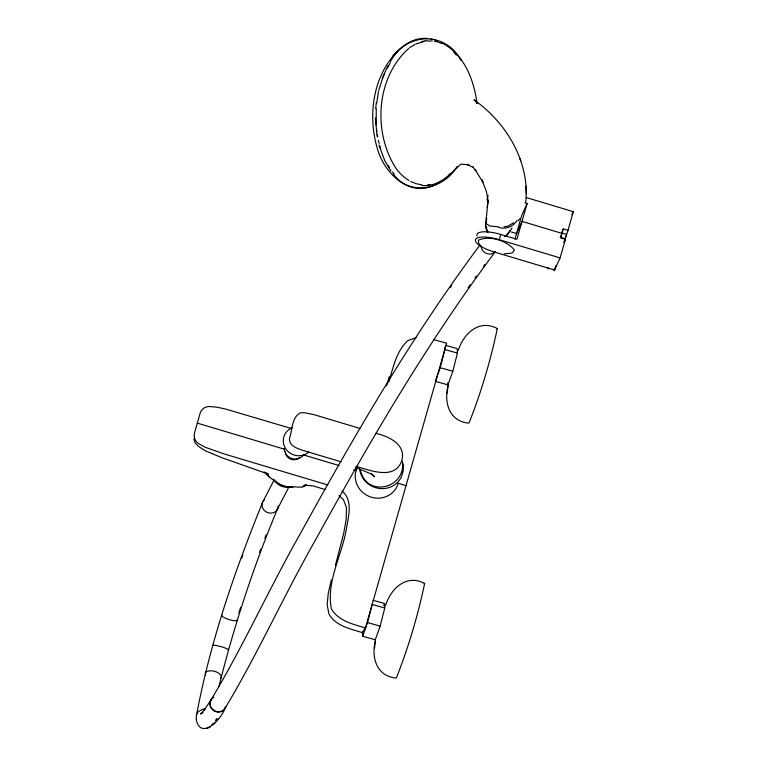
<?xml version="1.0" encoding="UTF-8"?>
<svg xmlns="http://www.w3.org/2000/svg" width="767" height="767" viewBox="0 0 767 767"><rect width="100%" height="100%" fill="white"/><g stroke="black" fill="none" stroke-linecap="round" stroke-linejoin="round"><path stroke-width="1.15" d="M477.026 103.344L476.403 101.599L476.93 103.027L473.948 99.748C506.431 122.662 529.997 161.808 525.74 202.421M376.252 108.674L376.185 124.781M486.173 219.17L487.937 202.057M375.734 108.569L376.213 103.056M374.536 648.038L375.389 640.55C371.142 657.146 376.367 676.111 395.906 678.028L396.453 677.664C408.514 647.243 417.91 615.412 424.65 583.447C406.309 573.726 390.873 588.529 385.533 605.479M447.209 393.135L448.053 385.648C443.815 402.244 449.04 421.208 468.579 423.125L469.116 422.761C481.187 392.349 490.573 360.519 497.323 328.544C478.972 318.823 463.546 333.626 458.206 350.577M548.022 267.894L547.964 268.853L548.395 268.191M376.731 102.903L378.476 91.541M487.15 207.397L488.167 200.686M196.601 714.7C210.254 642.056 234.453 571.664 262.237 503.315M554.483 268.699L554.225 270.732L560.111 257.913L565.423 239.285L560.735 237.875L563.294 228.882L567.992 230.292L573.304 211.663L526.239 197.57M486.326 218.231L485.549 226.054L487.946 232.257M331.286 580.053L328.228 593.428L327.183 604.712L328.861 613.792C335.294 625.843 349.848 628.7 361.765 632.43L362.427 632.612L365.447 627.981L446.624 343.242L433.547 339.532M218.988 686.36C234.05 625.498 253.81 565.758 277.903 507.879M378.687 90.42L383.117 76.805M362.657 636.236L367.537 622.593L372.148 604.454L384.775 607.991L380.154 626.131L375.274 639.774L362.657 636.236L362.398 631.74M445.713 345.39L457.18 348.602L457.439 353.098L452.827 371.238L447.947 384.871L435.33 381.333L440.2 367.7L444.822 349.56L444.687 347.307M335.438 565.164L343.616 533.727L346.176 519.403L346.473 507.629L343.463 499.691L339.033 495.655M388.783 381.995C393.26 367.527 396.213 351.2 407.91 340.558L416.05 337.653M488.148 195.345L487.256 198.49A21.927 6.606 15.9 0 0 488.071 201.654M555.902 265.67L554.646 270.07L493.823 251.854A21.927 6.606 15.9 0 1 475.569 239.486A21.927 6.606 15.9 0 1 499.288 239.697L500.784 234.443L516.929 239.285L527.121 203.533L524.973 202.891M514.973 239.151L521.656 215.69L527.121 203.533M563.966 242.113L567.992 230.292M386.597 385.839L389.262 376.683M357.048 467.803L355.466 473.066A22.08 21.035 24.2 0 0 371.103 497.131A22.08 21.035 24.2 0 0 397.229 486.115L398.092 483.239L406.031 485.616M486.786 218.643L485.406 226.016L487.16 232.171M238.805 613.025L240.637 607.33M241.691 558.347L242.851 555.02M383.759 605.594L384.516 603.504L373.04 600.283M259.438 552.508L260.684 549.191M264.836 538.137L266.082 534.82M382.273 78.244L387.949 65.741M561.962 231.845L563.294 228.882M571.933 214.702L573.304 211.663M566.708 234.788L564.934 238.738L560.236 237.329L562.01 233.379L522.03 221.404L516.565 233.571L511.244 231.97M564.09 242.247L565.423 239.285M383.567 75.856L384.459 73.939M511.992 227.952L507.773 234.472L504.696 236.667M262.985 501.522L274.298 479.663M277.155 509.672L288.938 486.872M387.402 68.081L390.25 62.999M510.218 230.455L505.702 236.246M211.021 699.868C243.685 645.565 269.639 587.551 300.971 532.48C355.476 433.537 412.464 335.515 480.075 244.836M224.98 708.392C257.693 654.021 283.675 595.94 315.036 540.802C369.867 441.246 427.267 342.648 495.415 251.499M210.935 700.012L203.859 710.568M224.884 708.555C221.366 719.11 200.618 741.047 196.131 719.197M390.269 61.859C405.542 32.358 445.474 30.527 461.063 60.583M456.998 166.516C444.275 189.142 409.242 197.129 393.107 173.668M450.21 287.721L451.581 285.765M468.11 287.74L470.152 284.816M474.926 277.98L476.336 276.053M483.402 266.446L484.821 264.519M205.172 708.957L200.609 714.058L203.063 712.505M215.728 720.405L217.051 718.756L215.872 720.203M213.772 724.106L215.105 722.476M216.428 720.798L217.751 719.187M516.968 220.666C513.2 226.533 505.587 229.822 498.876 227.339M397.316 51.475C372.752 76.432 367.681 115.673 377.278 148.299C383.49 171.597 408.034 197.579 433.873 185.355M398.226 50.488L392.368 56.902C400.805 46.193 413.538 36.96 427.852 38.475M518.013 220.656L519.7 218.825M449.059 174.579L449.74 173.86M211.884 724.777L213.207 723.511M408.83 48.379C375.916 77.457 372.724 132.509 396.031 168.395A61.6 41.773 89 0 0 408.907 180.456M513.631 222.756L507.754 226.246L503.986 226.783M496.786 328.909L497.323 328.544M424.113 583.812L424.65 583.447M409.693 47.65L415.168 44.333M434.86 184.962L439.635 182.115M512.72 252.276L514.465 250.061C506.939 240.531 489.586 235.153 478.426 240.186L478.589 242.056M306.886 485.099L303.166 486.614L305.87 484.888L302.438 487.093L296.819 487.141M416.107 43.959L424.285 41.428M208.729 727.691L210.043 727.241M206.735 728.449L208.058 727.988M512.298 253.043L504.312 253.781M421.668 41.619L426.155 40.555M296.014 486.671C287.884 488.684 278.306 485.54 272.889 479.145M427.65 184.885L429.961 184.435M422.051 185.489C438.513 187.148 450.066 174.33 460.785 164.128L468.877 164.838L466.882 164.397L473.392 167.465L472.664 166.909L475.876 170.753L475.041 169.641L483.152 182.46L481.686 179.622L486.326 191.204L488.167 200.609M426.586 40.977L432.358 40.996M498.55 226.85L489.73 225.968L487.103 224.232M304.259 485.223L312.811 485.837L325.208 489.547M430.833 39.04L432.818 39.424M421.888 184.866L416.203 183.716L410.69 181.453M444.822 349.56L457.439 353.098M440.2 367.7L452.827 371.238M356.147 466.269C370.164 470.468 395.187 480.535 401.841 460.478C406.366 444.534 388.418 436.02 375.744 433.384M367.537 622.593L380.154 626.131M561.521 232.832L566.209 234.242M499.288 239.697L560.111 257.913M291.124 428.427L225.556 409.041L216.735 407.162L209.487 406.52A9.913 9.444 24.2 0 0 200.149 413.183L194.492 433.048A9.913 9.444 24.2 0 0 198.854 443.815L205.297 447.276L223.513 453.748L327.816 484.974M341.114 461.82L304.039 450.718C298.19 448.666 288.948 446.452 289.447 438.561C292.38 430.182 291.47 417.737 300.194 412.914L304.096 412.646L314.297 414.746L359.838 428.408M197.32 423.116L284.509 449.222M303.579 454.936L338.87 465.502M353.664 469.931L355.946 470.612M365.447 627.981C353.06 624.165 338.372 621.04 331.402 608.893C325.965 581.453 342.015 555.442 346.396 528.818C348.391 516.565 353.347 500.122 341.938 490.957M355.658 467.4L372.168 474.37L374.651 476.806L371.257 473.901L372.168 474.37M434.755 40.018L437.612 41.226M441.428 42.779C464.083 53.594 474.15 80.228 477.007 103.67L476.806 102.605M266.322 472.913L268.345 474.092L221.931 457.736L204.875 450.593L198.279 446.241L195.01 442.645L193.869 439.06M273.34 480.037L268.977 476.777L267.865 474.773M264.155 471.926L268.977 476.777M453.719 52.127L456.346 55.157M478.55 242.928L479.289 244.002M391.045 171.156L384.842 160.849L378.975 145.04M388.131 165.471L389.3 167.283M519.604 158.031L520.793 160.897M360.356 469.96C366.837 498.627 406.462 488.167 402.426 461.235M378.323 140.371L379.157 143.506M379.713 145.596L380.547 148.731M486.383 226.39L486.7 228.221M377.364 134.877L377.748 137.072M377.067 136.334L375.427 117.955M376.587 129.316L376.789 131.579M447.823 382.628L447.947 384.871M384.516 603.504L384.775 607.991M526.277 193.696L526.028 186.247M288.708 486.863A12.147 11.572 24.2 0 1 275.18 480.89M434.64 41.313A61.6 41.763 89 0 1 436.912 41.821M438.043 42.147A61.6 41.763 89 0 1 441.37 43.374M394.046 173.725A62.827 42.597 89 0 1 392.512 171.913M292.793 486.796A21.102 20.105 24.2 0 1 289.514 486.911M286.235 486.527A21.102 20.105 24.2 0 1 284.097 486.01M283.052 485.664A21.102 20.105 24.2 0 1 276.36 481.868M494.84 252.084A8.178 7.68 31 0 1 486.067 253.283A8.178 7.68 31 0 1 481.101 245.804M225.757 706.58A8.178 7.526 31 0 1 213.197 709.935A8.178 7.526 31 0 1 213.916 697.232M225.68 706.723A8.178 7.632 31.7 0 1 213.926 710.788A8.178 7.632 31.7 0 1 212.21 698.469M196.448 718.784A8.562 8.063 8.8 0 1 197.483 712.84L198.845 711.258L202.584 709.379A7.996 7.526 8.8 0 1 204.703 709.197M220.407 678.258A8.456 4.027 14.2 0 0 220.829 675.238L218.547 673.052A8.053 3.835 14.2 0 0 210.724 670.761L207.272 671.269A8.456 4.027 14.2 0 0 205.69 674.941M228.029 650.033A8.437 1.026 15.9 0 0 227.866 649.189L225.297 648.048A8.063 0.978 15.9 0 0 217.473 645.756L214.309 645.22A8.437 1.026 15.9 0 0 212.852 645.315M237.108 619.496A8.379 1.87 17.2 0 1 236.332 620.743L233.465 620.608A8.082 1.802 17.2 0 1 225.632 618.317L222.775 616.764A8.379 1.87 17.2 0 1 221.989 615.076M278.153 505.923A8.207 7.421 24.2 0 1 267.194 512.433A8.207 7.421 24.2 0 1 264.212 499.988M299.188 457.688A8.178 7.785 24.2 0 1 285.362 451.59M303.933 454.371A10.633 10.124 24.2 0 1 292.045 458.647A10.633 10.124 24.2 0 1 284.279 448.484M308.794 451.936A15.091 14.381 24.2 0 1 285.765 448.829A15.091 14.381 24.2 0 1 292.591 427.66M359.646 469.078A22.08 21.035 24.2 0 0 378.179 488.291A22.08 21.035 24.2 0 0 401.505 476.595L403.078 471.331A22.08 21.035 24.2 0 0 402.522 462.511M477.074 236.035A21.927 6.606 15.9 0 1 500.784 234.443"/></g></svg>
